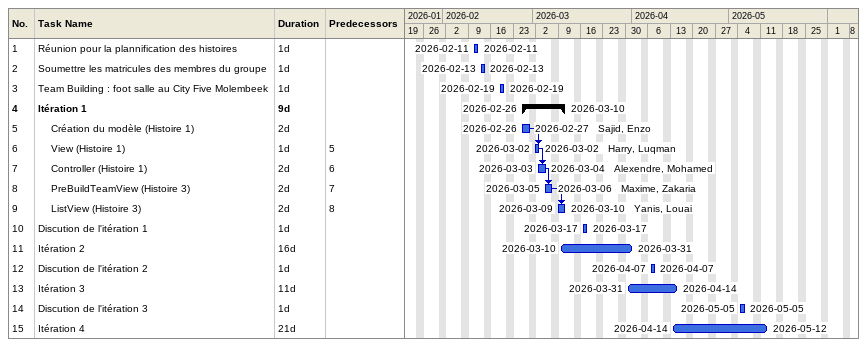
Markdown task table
| ID | Level | Task | Duration | Start | Finish | Predecessors | Resources |
|---|---|---|---|---|---|---|---|
| 1 | 1 | Réunion pour la plannification des histoires | 1d | 2026-02-11 | 2026-02-11 |  |  |
| 2 | 1 | Soumettre les matricules des membres du groupe | 1d | 2026-02-13 | 2026-02-13 |  |  |
| 3 | 1 | Team Building : foot salle au City Five Molembeek | 1d | 2026-02-19 | 2026-02-19 |  |  |
| 4 | 1 | **Itération 1** | 9d | 2026-02-26 | 2026-03-10 |  |  |
| 5 | 2 | Création du modèle (Histoire 1) | 2d | 2026-02-26 | 2026-02-27 |  | Sajid, Enzo |
| 6 | 2 | View (Histoire 1) | 1d | 2026-03-02 | 2026-03-02 | 5 | Harry, Luqman |
| 7 | 2 | Controller (Histoire 1) | 2d | 2026-03-03 | 2026-03-04 | 6 | Alexendre, Mohamed |
| 8 | 2 | PreBuildTeamView (Histoire 3) | 2d | 2026-03-05 | 2026-03-06 | 7 | Maxime, Zakaria |
| 9 | 2 | ListView (Histoire 3) | 2d | 2026-03-09 | 2026-03-10 | 8 | Yanis, Louai |
| 10 | 1 | Discution de l'itération 1 | 1d | 2026-03-17 | 2026-03-17 |  |  |
| 11 | 1 | Itération 2 | 16d | 2026-03-10 | 2026-03-31 |  |  |
| 12 | 1 | Discution de l'itération 2 | 1d | 2026-04-07 | 2026-04-07 |  |  |
| 13 | 1 | Itération 3 | 11d | 2026-03-31 | 2026-04-14 |  |  |
| 14 | 1 | Discution de l'itération 3 | 1d | 2026-05-05 | 2026-05-05 |  |  |
| 15 | 1 | Itération 4 | 21d | 2026-04-14 | 2026-05-12 |  |  |
